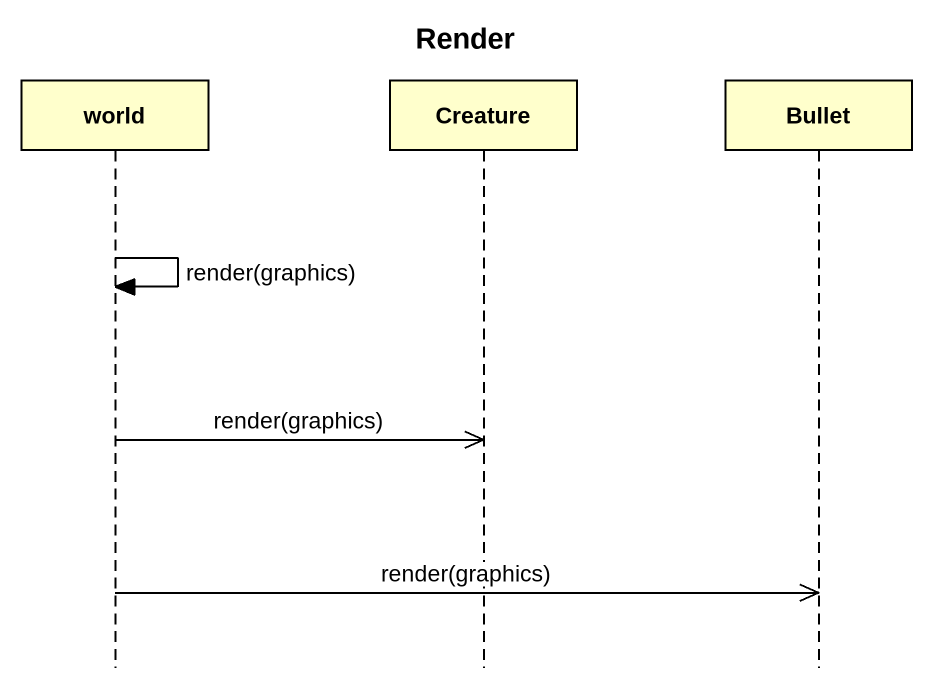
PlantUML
@startuml
title Render
hide footbox
participant world
participant Creature
participant Bullet

world -> world : render(graphics)
world ->> Creature : render(graphics)
world ->> Bullet : render(graphics)
@enduml
